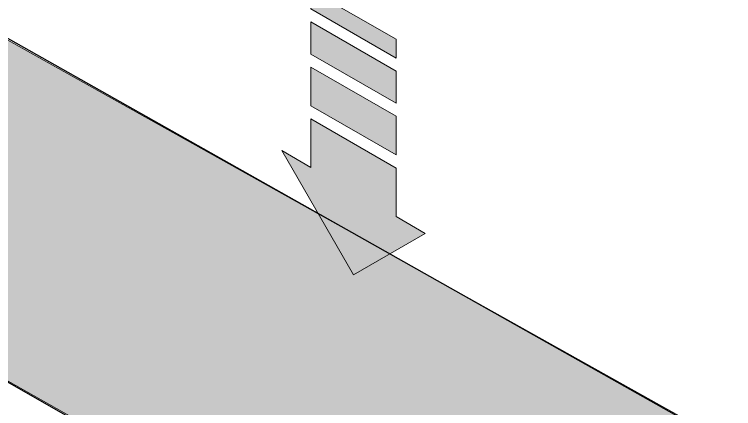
# Model space of a CAD drawing. Header units: inches. Extents: x -20.7 to 75.7, y -15.1 to 19.1.
# Drawn here: x -12.969 to -11.95, y -5.619 to -5.06 of the extents above; entities that cross this region are included whole.
import ezdxf

# ---------------------------------------------------------------- set-up
doc = ezdxf.new("R2010")
doc.units = ezdxf.units.IN
doc.header["$MEASUREMENT"] = 0
for name, color, linetype, lineweight in [('.ATI-HATCH', 7, 'Continuous', 0), ('G-ANNO-TTLB', 7, 'Continuous', 0), ('LOGOS', 7, 'Continuous', 0), ('TYVEK', 7, 'Continuous', 0)]:
    doc.layers.add(name, color=color, linetype=linetype, lineweight=lineweight)

# ---------------------------------------------------------------- blocks, each defined once
blk = doc.blocks.new('Block_48')
at = {"layer": 'TYVEK', "color": 33, "lineweight": 25, "true_color": 0xcc9966}
blk.add_lwpolyline([(-12.7004, -5.311)], dxfattribs=at)
blk = doc.blocks.new('Block_49')
at = {"layer": 'TYVEK', "color": 33, "lineweight": 25, "true_color": 0xcc9966}
for points in [[(-12.6459, -5.283)], [(-11.7325, -5.7971)]]:
    blk.add_lwpolyline(points, dxfattribs=at)
blk = doc.blocks.new('Block_51')
at = {"layer": 'TYVEK', "color": 4, "lineweight": 25, "true_color": 0x00ffff}
blk.add_line((-13.0262, -5.0676), (-11.853, -5.7289), dxfattribs=at)
blk.add_lwpolyline([(-12.298, -5.4793)], dxfattribs=at)
blk = doc.blocks.new('Block_436')
at = {"layer": 'LOGOS', "true_color": 0x000000, "transparency": 33554687}
h = blk.add_hatch(color=18, dxfattribs=at)
h.dxf.hatch_style = 2
h.paths.add_polyline_path([(-12.4285, -5.0953), (-12.5493, -5.0256), (-12.5493, -5.0524), (-12.4285, -5.1221)])
h = blk.add_hatch(color=18, dxfattribs=at)
h.dxf.hatch_style = 2
h.paths.add_polyline_path([(-12.4285, -5.1407), (-12.5493, -5.0709), (-12.5493, -5.1163), (-12.4285, -5.1861)])
h = blk.add_hatch(color=18, dxfattribs=at)
h.dxf.hatch_style = 2
h.paths.add_polyline_path([(-12.4285, -5.2046), (-12.5493, -5.1349), (-12.5493, -5.1896), (-12.4285, -5.2593)])
h = blk.add_hatch(color=18, dxfattribs=at)
h.dxf.hatch_style = 2
h.paths.add_polyline_path([(-12.4285, -5.2779), (-12.4285, -5.3467), (-12.3873, -5.3706), (-12.4889, -5.4292), (-12.5905, -5.2532), (-12.5493, -5.277), (-12.5493, -5.2082)])
at = {"layer": 'LOGOS'}
for points in [[(-12.4285, -5.0953), (-12.5493, -5.0256), (-12.5493, -5.0524), (-12.4285, -5.1221)], [(-12.4285, -5.1407), (-12.5493, -5.0709), (-12.5493, -5.1163), (-12.4285, -5.1861)], [(-12.4285, -5.2046), (-12.5493, -5.1349), (-12.5493, -5.1896), (-12.4285, -5.2593)], [(-12.4285, -5.2779), (-12.4285, -5.3467), (-12.3873, -5.3706), (-12.4889, -5.4292), (-12.5905, -5.2532), (-12.5493, -5.277), (-12.5493, -5.2082)]]:
    blk.add_lwpolyline(points, close=True, dxfattribs=at)

msp = doc.modelspace()

# ---------------------------------------------------------------- hatches: boundary and pattern name
at = {"layer": '.ATI-HATCH', "true_color": 0x808080, "transparency": 33554559}
msp.add_hatch(color=8, dxfattribs=at).paths.add_polyline_path([(-13.4564, -4.9244), (-13.4505, -5.3129), (-11.9297, -6.1732), (-11.4378, -5.8913), (-11.4378, -5.5012), (-11.8493, -5.7289), (-13.0262, -5.0704), (-13.0262, -4.677)])
at = {"layer": 'G-ANNO-TTLB', "true_color": 0xb9529f, "transparency": 33554687}
h = msp.add_hatch(color=233, dxfattribs=at)
edge = h.paths.add_edge_path()
edge.add_spline(control_points=[(20.0342, -15.1346), (20.0342, -15.1346), (-20.6658, -15.1346), (-20.6658, -15.1346), (-20.6658, -15.1346), (-20.6658, 19.0008), (-20.6658, 19.0008), (-20.6658, 19.0008), (20.0342, 19.0008), (20.0342, 19.0008), (20.0342, 19.0008), (20.0342, -15.1346), (20.0342, -15.1346)], knot_values=[0, 0, 0, 0, 1, 1, 1, 2, 2, 2, 3, 3, 3, 4, 4, 4, 4], degree=3, periodic=0)
edge = h.paths.add_edge_path()
edge.add_spline(control_points=[(-20.5408, 18.8757), (-20.5408, 18.8757), (-20.5408, -15.0095), (-20.5408, -15.0095), (-20.5408, -15.0095), (19.9092, -15.0095), (19.9092, -15.0095), (19.9092, -15.0095), (19.9092, 18.8757), (19.9092, 18.8757), (19.9092, 18.8757), (-20.5408, 18.8757), (-20.5408, 18.8757)], knot_values=[0, 0, 0, 0, 1, 1, 1, 2, 2, 2, 3, 3, 3, 4, 4, 4, 4], degree=3, periodic=0)
edge.add_line((-20.5408, 18.8757), (-20.5408, 18.8757))

# ---------------------------------------------------------------- linework, layer by layer
at = {"layer": '.ATI-HATCH'}
msp.add_lwpolyline([(-13.4564, -4.9244), (-13.4505, -5.3129), (-11.9297, -6.1732), (-11.4378, -5.8913), (-11.4378, -5.5012), (-11.8493, -5.7289), (-13.0262, -5.0704), (-13.0262, -4.677)], close=True, dxfattribs=at)
at = {"layer": 'G-ANNO-TTLB'}
for points in [[(20.0342, -15.1346), (20.0342, -15.1346), (-20.6658, -15.1346), (-20.6658, -15.1346), (-20.6658, -15.1346), (-20.6658, 19.0008), (-20.6658, 19.0008), (-20.6658, 19.0008), (20.0342, 19.0008), (20.0342, 19.0008), (20.0342, 19.0008), (20.0342, -15.1346), (20.0342, -15.1346)], [(-20.5408, 18.8757), (-20.5408, 18.8757), (-20.5408, -15.0095), (-20.5408, -15.0095), (-20.5408, -15.0095), (19.9092, -15.0095), (19.9092, -15.0095), (19.9092, -15.0095), (19.9092, 18.8757), (19.9092, 18.8757), (19.9092, 18.8757), (-20.5408, 18.8757), (-20.5408, 18.8757)]]:
    msp.add_open_spline(points, degree=3, knots=[0, 0, 0, 0, 1, 1, 1, 2, 2, 2, 3, 3, 3, 4, 4, 4, 4], dxfattribs=at)
at = {"layer": 'TYVEK', "color": 4, "lineweight": 25, "true_color": 0x00ffff}
msp.add_line((-13.4544, -5.3123), (-11.9334, -6.1732), dxfattribs=at)
at = {"layer": 'TYVEK', "color": 33, "lineweight": 25, "true_color": 0xcc9966}
msp.add_lwpolyline([(-12.6459, -5.283)], dxfattribs=at)
at = {"layer": 'TYVEK', "color": 2, "lineweight": 25, "true_color": 0xffff00}
msp.add_lwpolyline([(-12.8782, -5.4163)], dxfattribs=at)

# ---------------------------------------------------------------- block references
at = {"layer": 'LOGOS'}
msp.add_blockref('Block_436', (0, 0), dxfattribs=at)
at = {"layer": 'TYVEK'}
for name in ['Block_51', 'Block_49', 'Block_48']:
    msp.add_blockref(name, (0, 0), dxfattribs=at)

doc.saveas('drawing.dxf')
